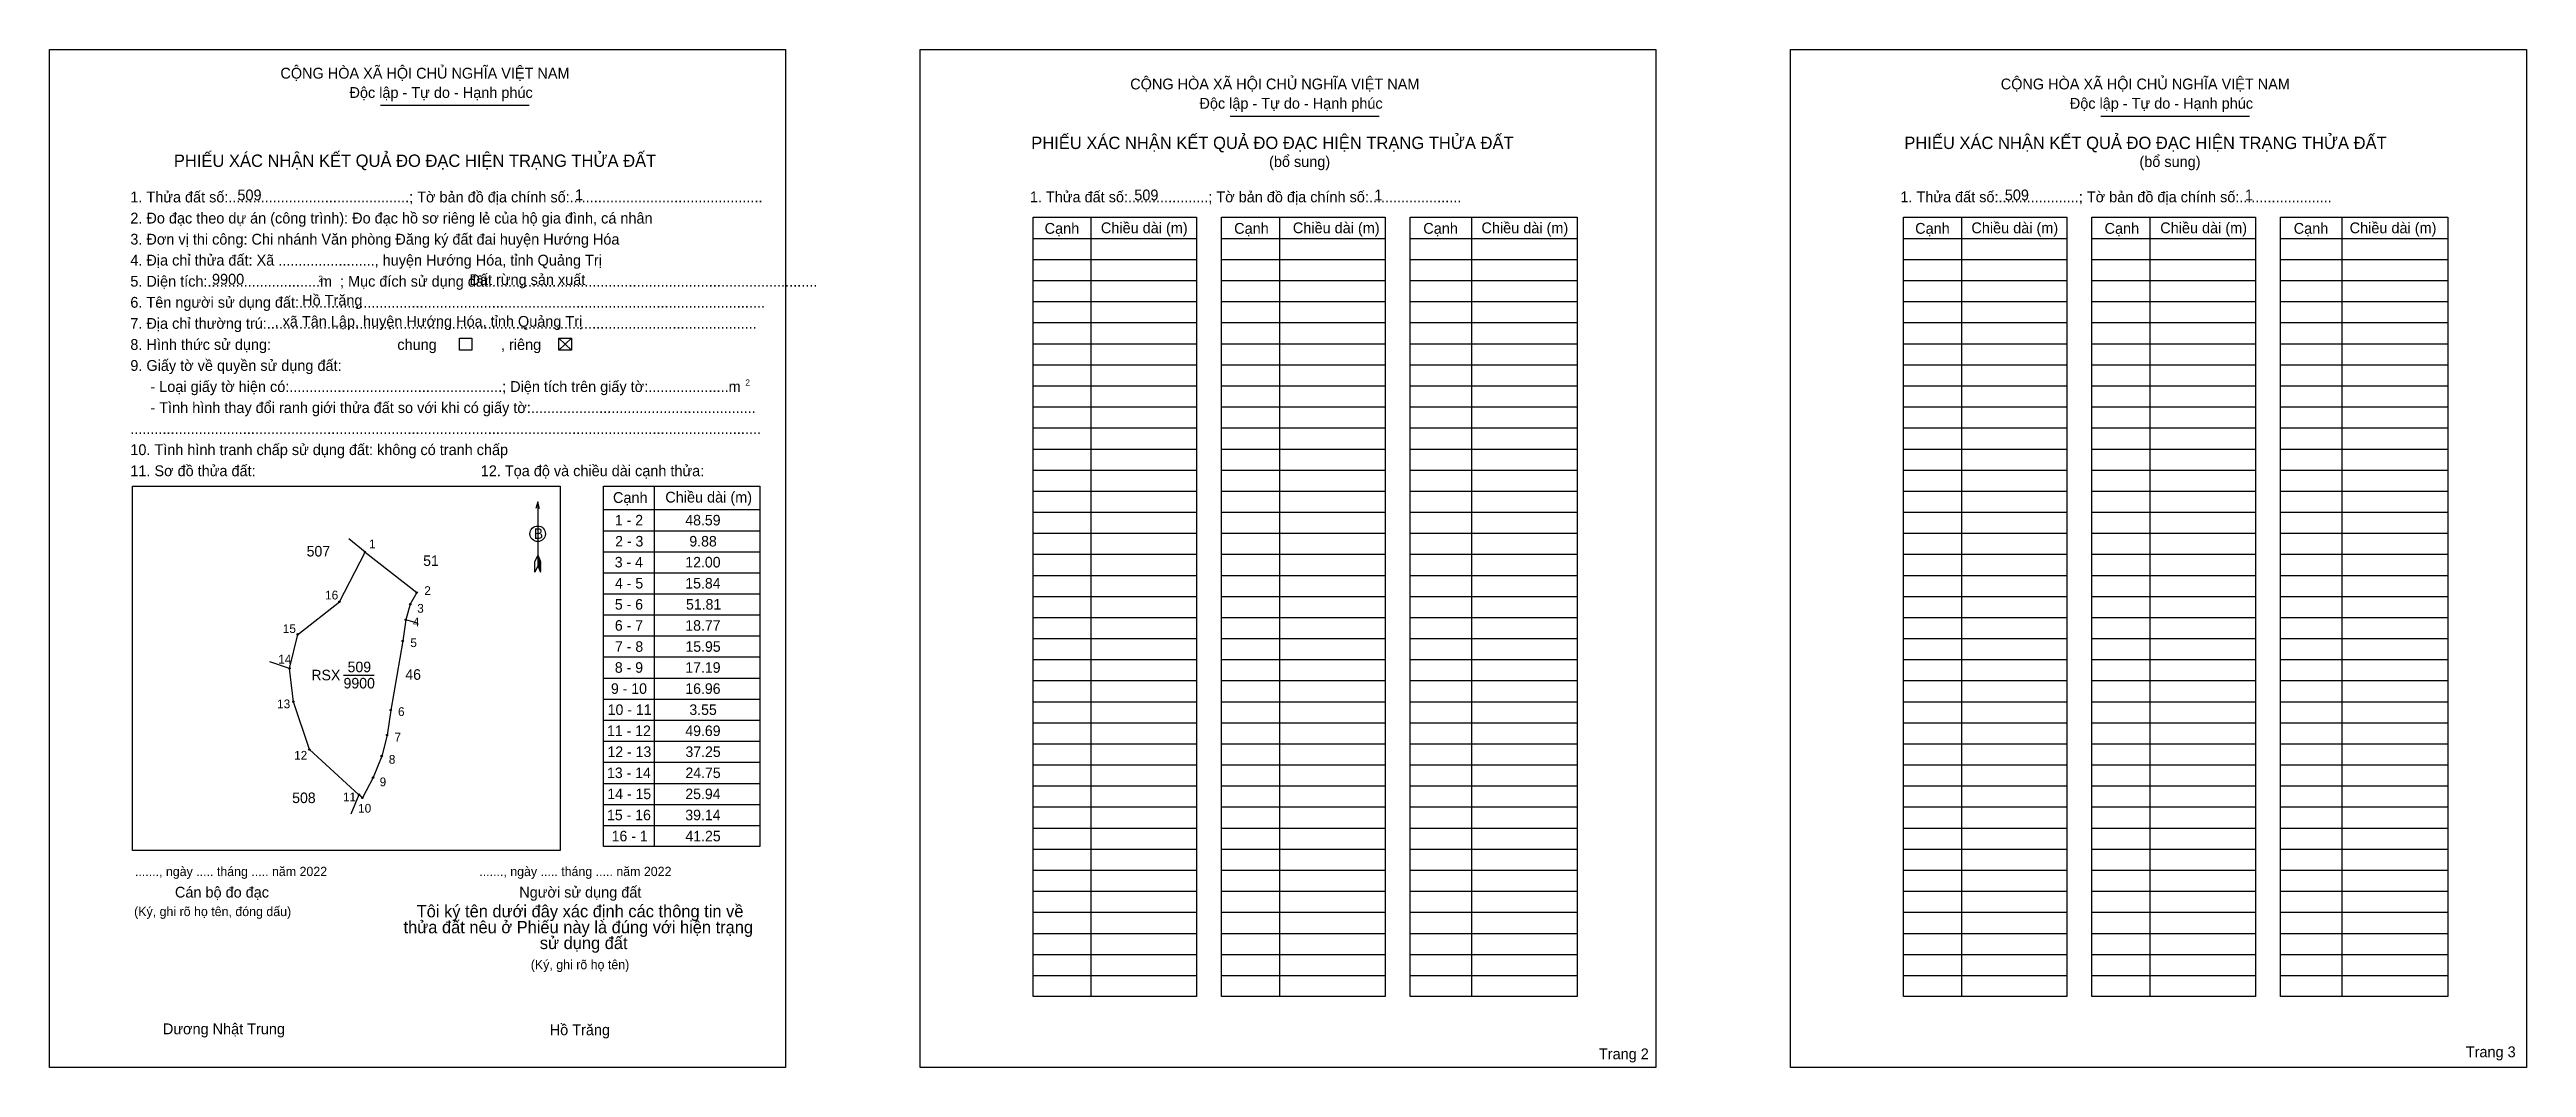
# Model space of a CAD drawing. Extents: x 543956 to 545788, y 1838299 to 1839051.
import ezdxf

# ---------------------------------------------------------------- set-up
doc = ezdxf.new("R2010")
doc.units = 0
for name, color, linetype in [('Level 1', 7, 'Continuous'), ('Level 10', 7, 'Continuous'), ('Level 11', 7, 'Continuous'), ('Level 13', 7, 'Continuous'), ('Level 2', 7, 'Continuous'), ('Level 25', 7, 'Continuous'), ('Level 27', 7, 'Continuous'), ('Level 36', 7, 'Continuous'), ('Level 48', 7, 'Continuous'), ('Level 50', 7, 'Continuous'), ('Level 52', 7, 'Continuous'), ('Level 55', 7, 'Continuous'), ('Level 6', 7, 'Continuous'), ('Level 9', 7, 'Continuous')]:
    doc.layers.add(name, color=color, linetype=linetype)

msp = doc.modelspace()

# ---------------------------------------------------------------- linework, layer by layer
at = {"layer": 'Level 1'}
for p, q in [((543955.7, 1839051.5), (543955.7, 1839051.5)), ((544599.6, 1839051.5), (544599.6, 1839051.5)), ((544200.5, 1839010.3), (544310.6, 1839010.3)), ((544829.1, 1839002.2), (544939.2, 1839002.2)), ((545473, 1839002.2), (545583.1, 1839002.2)), ((544726, 1838927.4), (544726, 1838351)), ((544865.5, 1838927.4), (544865.5, 1838351)), ((545007.5, 1838927.4), (545007.5, 1838351)), ((545369.9, 1838927.4), (545369.9, 1838351)), ((545509.4, 1838927.4), (545509.4, 1838351)), ((545651.4, 1838927.4), (545651.4, 1838351)), ((544683.2, 1838911.8), (544804.2, 1838911.8)), ((544822.6, 1838911.8), (544943.6, 1838911.8)), ((544962.1, 1838911.8), (545085.7, 1838911.8)), ((545327.1, 1838911.8), (545448, 1838911.8)), ((545466.5, 1838911.8), (545587.5, 1838911.8)), ((545606, 1838911.8), (545729.6, 1838911.8)), ((544683.2, 1838896.2), (544804.2, 1838896.2)), ((544822.6, 1838896.2), (544943.6, 1838896.2)), ((544962.1, 1838896.2), (545085.7, 1838896.2)), ((545327.1, 1838896.2), (545448, 1838896.2)), ((545466.5, 1838896.2), (545587.5, 1838896.2)), ((545606, 1838896.2), (545729.6, 1838896.2)), ((544683.2, 1838880.6), (544804.2, 1838880.6)), ((544822.6, 1838880.6), (544943.6, 1838880.6)), ((544962.1, 1838880.6), (545085.7, 1838880.6)), ((545327.1, 1838880.6), (545448, 1838880.6)), ((545466.5, 1838880.6), (545587.5, 1838880.6)), ((545606, 1838880.6), (545729.6, 1838880.6)), ((544683.2, 1838865.1), (544804.2, 1838865.1)), ((544683.2, 1838849.5), (544804.2, 1838849.5)), ((544822.6, 1838865.1), (544943.6, 1838865.1)), ((544822.6, 1838849.5), (544943.6, 1838849.5)), ((544962.1, 1838865.1), (545085.7, 1838865.1)), ((544962.1, 1838849.5), (545085.7, 1838849.5)), ((545327.1, 1838865.1), (545448, 1838865.1)), ((545327.1, 1838849.5), (545448, 1838849.5)), ((545466.5, 1838865.1), (545587.5, 1838865.1)), ((545466.5, 1838849.5), (545587.5, 1838849.5)), ((545606, 1838865.1), (545729.6, 1838865.1)), ((545606, 1838849.5), (545729.6, 1838849.5)), ((544332.4, 1838838), (544341.8, 1838829.2)), ((544332.4, 1838829.2), (544341.8, 1838838)), ((544683.2, 1838833.9), (544804.2, 1838833.9)), ((544822.6, 1838833.9), (544943.6, 1838833.9)), ((544962.1, 1838833.9), (545085.7, 1838833.9)), ((545327.1, 1838833.9), (545448, 1838833.9)), ((545466.5, 1838833.9), (545587.5, 1838833.9)), ((545606, 1838833.9), (545729.6, 1838833.9)), ((544683.2, 1838818.3), (544804.2, 1838818.3)), ((544822.6, 1838818.3), (544943.6, 1838818.3)), ((544962.1, 1838818.3), (545085.7, 1838818.3)), ((545327.1, 1838818.3), (545448, 1838818.3)), ((545466.5, 1838818.3), (545587.5, 1838818.3)), ((545606, 1838818.3), (545729.6, 1838818.3)), ((544683.2, 1838802.8), (544804.2, 1838802.8)), ((544822.6, 1838802.8), (544943.6, 1838802.8)), ((544962.1, 1838802.8), (545085.7, 1838802.8)), ((545327.1, 1838802.8), (545448, 1838802.8)), ((545466.5, 1838802.8), (545587.5, 1838802.8)), ((545606, 1838802.8), (545729.6, 1838802.8)), ((544683.2, 1838787.2), (544804.2, 1838787.2)), ((544822.6, 1838787.2), (544943.6, 1838787.2)), ((544962.1, 1838787.2), (545085.7, 1838787.2)), ((545327.1, 1838787.2), (545448, 1838787.2)), ((545466.5, 1838787.2), (545587.5, 1838787.2)), ((545606, 1838787.2), (545729.6, 1838787.2)), ((544683.2, 1838771.6), (544804.2, 1838771.6)), ((544822.6, 1838771.6), (544943.6, 1838771.6)), ((544962.1, 1838771.6), (545085.7, 1838771.6)), ((545327.1, 1838771.6), (545448, 1838771.6)), ((545466.5, 1838771.6), (545587.5, 1838771.6)), ((545606, 1838771.6), (545729.6, 1838771.6)), ((544683.2, 1838756), (544804.2, 1838756)), ((544683.2, 1838740.4), (544804.2, 1838740.4)), ((544822.6, 1838756), (544943.6, 1838756)), ((544822.6, 1838740.4), (544943.6, 1838740.4)), ((544962.1, 1838756), (545085.7, 1838756)), ((544962.1, 1838740.4), (545085.7, 1838740.4)), ((545327.1, 1838756), (545448, 1838756)), ((545327.1, 1838740.4), (545448, 1838740.4)), ((545466.5, 1838756), (545587.5, 1838756)), ((545466.5, 1838740.4), (545587.5, 1838740.4)), ((545606, 1838756), (545729.6, 1838756)), ((545606, 1838740.4), (545729.6, 1838740.4)), ((544017, 1838728.5), (544017, 1838728.5)), ((544402.9, 1838728.6), (544402.9, 1838461.9)), ((544683.2, 1838724.9), (544804.2, 1838724.9)), ((544822.6, 1838724.9), (544943.6, 1838724.9)), ((544962.1, 1838724.9), (545085.7, 1838724.9)), ((545327.1, 1838724.9), (545448, 1838724.9)), ((545466.5, 1838724.9), (545587.5, 1838724.9)), ((545606, 1838724.9), (545729.6, 1838724.9)), ((544316.8, 1838716.9), (544316.8, 1838669.7)), ((544365.5, 1838711.2), (544481, 1838711.2)), ((544683.2, 1838709.3), (544804.2, 1838709.3)), ((544822.6, 1838709.3), (544943.6, 1838709.3)), ((544962.1, 1838709.3), (545085.7, 1838709.3)), ((545327.1, 1838709.3), (545448, 1838709.3)), ((545466.5, 1838709.3), (545587.5, 1838709.3)), ((545606, 1838709.3), (545729.6, 1838709.3)), ((544365.5, 1838695.6), (544481, 1838695.6)), ((544683.2, 1838693.7), (544804.2, 1838693.7)), ((544822.6, 1838693.7), (544943.6, 1838693.7)), ((544962.1, 1838693.7), (545085.7, 1838693.7)), ((545327.1, 1838693.7), (545448, 1838693.7)), ((545466.5, 1838693.7), (545587.5, 1838693.7)), ((545606, 1838693.7), (545729.6, 1838693.7)), ((544314.7, 1838664.9), (544314.8, 1838672.7)), ((544316.8, 1838669.7), (544314.7, 1838664.9)), ((544316.8, 1838677.5), (544314.8, 1838672.7)), ((544316.8, 1838677.5), (544318.8, 1838672.7)), ((544316.8, 1838676.9), (544318.8, 1838672)), ((544316.8, 1838676.2), (544318.8, 1838671.4)), ((544316.8, 1838675.5), (544318.8, 1838670.7)), ((544316.8, 1838674.8), (544318.8, 1838670)), ((544316.8, 1838674.1), (544318.8, 1838669.3)), ((544316.8, 1838673.5), (544318.8, 1838668.6)), ((544316.8, 1838672.8), (544318.9, 1838667.9)), ((544316.8, 1838672.1), (544318.9, 1838667.1)), ((544316.8, 1838671.4), (544318.9, 1838666.4)), ((544316.8, 1838670.8), (544318.9, 1838665.8)), ((544316.8, 1838669.7), (544318.9, 1838664.9)), ((544318.9, 1838664.9), (544318.8, 1838672.7)), ((544365.5, 1838680), (544481, 1838680)), ((544683.2, 1838678.1), (544804.2, 1838678.1)), ((544822.6, 1838678.1), (544943.6, 1838678.1)), ((544962.1, 1838678.1), (545085.7, 1838678.1)), ((545327.1, 1838678.1), (545448, 1838678.1)), ((545466.5, 1838678.1), (545587.5, 1838678.1)), ((545606, 1838678.1), (545729.6, 1838678.1)), ((544365.5, 1838664.5), (544481, 1838664.5)), ((544365.5, 1838648.9), (544481, 1838648.9)), ((544683.2, 1838662.5), (544804.2, 1838662.5)), ((544822.6, 1838662.5), (544943.6, 1838662.5)), ((544962.1, 1838662.5), (545085.7, 1838662.5)), ((545327.1, 1838662.5), (545448, 1838662.5)), ((545466.5, 1838662.5), (545587.5, 1838662.5)), ((545606, 1838662.5), (545729.6, 1838662.5)), ((544365.5, 1838633.3), (544481, 1838633.3)), ((544683.2, 1838647), (544804.2, 1838647)), ((544683.2, 1838631.4), (544804.2, 1838631.4)), ((544822.6, 1838647), (544943.6, 1838647)), ((544822.6, 1838631.4), (544943.6, 1838631.4)), ((544962.1, 1838647), (545085.7, 1838647)), ((544962.1, 1838631.4), (545085.7, 1838631.4)), ((545327.1, 1838647), (545448, 1838647)), ((545327.1, 1838631.4), (545448, 1838631.4)), ((545466.5, 1838647), (545587.5, 1838647)), ((545466.5, 1838631.4), (545587.5, 1838631.4)), ((545606, 1838647), (545729.6, 1838647)), ((545606, 1838631.4), (545729.6, 1838631.4)), ((544365.5, 1838617.7), (544481, 1838617.7)), ((544683.2, 1838615.8), (544804.2, 1838615.8)), ((544822.6, 1838615.8), (544943.6, 1838615.8)), ((544962.1, 1838615.8), (545085.7, 1838615.8)), ((545327.1, 1838615.8), (545448, 1838615.8)), ((545466.5, 1838615.8), (545587.5, 1838615.8)), ((545606, 1838615.8), (545729.6, 1838615.8)), ((544365.5, 1838602.2), (544481, 1838602.2)), ((544683.2, 1838600.2), (544804.2, 1838600.2)), ((544822.6, 1838600.2), (544943.6, 1838600.2)), ((544962.1, 1838600.2), (545085.7, 1838600.2)), ((545327.1, 1838600.2), (545448, 1838600.2)), ((545466.5, 1838600.2), (545587.5, 1838600.2)), ((545606, 1838600.2), (545729.6, 1838600.2)), ((544365.5, 1838586.6), (544481, 1838586.6)), ((544683.2, 1838584.7), (544804.2, 1838584.7)), ((544822.6, 1838584.7), (544943.6, 1838584.7)), ((544962.1, 1838584.7), (545085.7, 1838584.7)), ((545327.1, 1838584.7), (545448, 1838584.7)), ((545466.5, 1838584.7), (545587.5, 1838584.7)), ((545606, 1838584.7), (545729.6, 1838584.7)), ((544365.5, 1838571), (544481, 1838571)), ((544365.5, 1838555.4), (544481, 1838555.4)), ((544683.2, 1838569.1), (544804.2, 1838569.1)), ((544822.6, 1838569.1), (544943.6, 1838569.1)), ((544962.1, 1838569.1), (545085.7, 1838569.1)), ((545327.1, 1838569.1), (545448, 1838569.1)), ((545466.5, 1838569.1), (545587.5, 1838569.1)), ((545606, 1838569.1), (545729.6, 1838569.1)), ((544365.5, 1838539.8), (544481, 1838539.8)), ((544683.2, 1838553.5), (544804.2, 1838553.5)), ((544683.2, 1838537.9), (544804.2, 1838537.9)), ((544822.6, 1838553.5), (544943.6, 1838553.5)), ((544822.6, 1838537.9), (544943.6, 1838537.9)), ((544962.1, 1838553.5), (545085.7, 1838553.5)), ((544962.1, 1838537.9), (545085.7, 1838537.9)), ((545327.1, 1838553.5), (545448, 1838553.5)), ((545327.1, 1838537.9), (545448, 1838537.9)), ((545466.5, 1838553.5), (545587.5, 1838553.5)), ((545466.5, 1838537.9), (545587.5, 1838537.9)), ((545606, 1838553.5), (545729.6, 1838553.5)), ((545606, 1838537.9), (545729.6, 1838537.9)), ((544365.5, 1838524.3), (544481, 1838524.3)), ((544683.2, 1838522.3), (544804.2, 1838522.3)), ((544822.6, 1838522.3), (544943.6, 1838522.3)), ((544962.1, 1838522.3), (545085.7, 1838522.3)), ((545327.1, 1838522.3), (545448, 1838522.3)), ((545466.5, 1838522.3), (545587.5, 1838522.3)), ((545606, 1838522.3), (545729.6, 1838522.3)), ((544365.5, 1838508.7), (544481, 1838508.7)), ((544683.2, 1838506.8), (544804.2, 1838506.8)), ((544822.6, 1838506.8), (544943.6, 1838506.8)), ((544962.1, 1838506.8), (545085.7, 1838506.8)), ((545327.1, 1838506.8), (545448, 1838506.8)), ((545466.5, 1838506.8), (545587.5, 1838506.8)), ((545606, 1838506.8), (545729.6, 1838506.8)), ((544365.5, 1838493.1), (544481, 1838493.1)), ((544683.2, 1838491.2), (544804.2, 1838491.2)), ((544822.6, 1838491.2), (544943.6, 1838491.2)), ((544962.1, 1838491.2), (545085.7, 1838491.2)), ((545327.1, 1838491.2), (545448, 1838491.2)), ((545466.5, 1838491.2), (545587.5, 1838491.2)), ((545606, 1838491.2), (545729.6, 1838491.2)), ((544365.5, 1838477.5), (544481, 1838477.5)), ((544683.2, 1838475.6), (544804.2, 1838475.6)), ((544822.6, 1838475.6), (544943.6, 1838475.6)), ((544962.1, 1838475.6), (545085.7, 1838475.6)), ((545327.1, 1838475.6), (545448, 1838475.6)), ((545466.5, 1838475.6), (545587.5, 1838475.6)), ((545606, 1838475.6), (545729.6, 1838475.6)), ((544333.5, 1838459), (544333.5, 1838459)), ((544683.2, 1838460), (544804.2, 1838460)), ((544822.6, 1838460), (544943.6, 1838460)), ((544962.1, 1838460), (545085.7, 1838460)), ((545327.1, 1838460), (545448, 1838460)), ((545466.5, 1838460), (545587.5, 1838460)), ((545606, 1838460), (545729.6, 1838460)), ((544683.2, 1838444.5), (544804.2, 1838444.5)), ((544683.2, 1838428.9), (544804.2, 1838428.9)), ((544822.6, 1838444.5), (544943.6, 1838444.5)), ((544822.6, 1838428.9), (544943.6, 1838428.9)), ((544962.1, 1838444.5), (545085.7, 1838444.5)), ((544962.1, 1838428.9), (545085.7, 1838428.9)), ((545327.1, 1838444.5), (545448, 1838444.5)), ((545327.1, 1838428.9), (545448, 1838428.9)), ((545466.5, 1838444.5), (545587.5, 1838444.5)), ((545466.5, 1838428.9), (545587.5, 1838428.9)), ((545606, 1838444.5), (545729.6, 1838444.5)), ((545606, 1838428.9), (545729.6, 1838428.9)), ((544683.2, 1838413.3), (544804.2, 1838413.3)), ((544822.6, 1838413.3), (544943.6, 1838413.3)), ((544962.1, 1838413.3), (545085.7, 1838413.3)), ((545327.1, 1838413.3), (545448, 1838413.3)), ((545466.5, 1838413.3), (545587.5, 1838413.3)), ((545606, 1838413.3), (545729.6, 1838413.3)), ((544683.2, 1838397.7), (544804.2, 1838397.7)), ((544822.6, 1838397.7), (544943.6, 1838397.7)), ((544962.1, 1838397.7), (545085.7, 1838397.7)), ((545327.1, 1838397.7), (545448, 1838397.7)), ((545466.5, 1838397.7), (545587.5, 1838397.7)), ((545606, 1838397.7), (545729.6, 1838397.7)), ((544683.2, 1838382.1), (544804.2, 1838382.1)), ((544822.6, 1838382.1), (544943.6, 1838382.1)), ((544962.1, 1838382.1), (545085.7, 1838382.1)), ((545327.1, 1838382.1), (545448, 1838382.1)), ((545466.5, 1838382.1), (545587.5, 1838382.1)), ((545606, 1838382.1), (545729.6, 1838382.1)), ((544683.2, 1838366.6), (544804.2, 1838366.6)), ((544822.6, 1838366.6), (544943.6, 1838366.6)), ((544962.1, 1838366.6), (545085.7, 1838366.6)), ((545327.1, 1838366.6), (545448, 1838366.6)), ((545466.5, 1838366.6), (545587.5, 1838366.6)), ((545606, 1838366.6), (545729.6, 1838366.6)), ((544500.1, 1838298.5), (544500.1, 1838298.5)), ((545144, 1838298.5), (545144, 1838298.5))]:
    msp.add_line(p, q, dxfattribs=at)
for points in [[(544683.2, 1838927.4), (544804.2, 1838927.4), (544804.2, 1838351), (544683.2, 1838351)], [(544822.6, 1838927.4), (544943.6, 1838927.4), (544943.6, 1838351), (544822.6, 1838351)], [(544962.1, 1838927.4), (545085.7, 1838927.4), (545085.7, 1838351), (544962.1, 1838351)], [(545327.1, 1838927.4), (545448, 1838927.4), (545448, 1838351), (545327.1, 1838351)], [(545466.5, 1838927.4), (545587.5, 1838927.4), (545587.5, 1838351), (545466.5, 1838351)], [(545606, 1838927.4), (545729.6, 1838927.4), (545729.6, 1838351), (545606, 1838351)], [(544017, 1838728.5), (544333.5, 1838728.5), (544333.5, 1838459), (544017, 1838459)], [(544365.5, 1838728.6), (544481, 1838728.6), (544481, 1838461.9), (544365.5, 1838461.9)]]:
    msp.add_lwpolyline(points, close=True, dxfattribs=at)
msp.add_lwpolyline([(544318.2, 1838711.9), (544316.8, 1838716.9), (544315.5, 1838711.9)], dxfattribs=at)
msp.add_circle((544316.8, 1838693.3), 5.75, dxfattribs=at)
at = {"layer": 'Level 10'}
msp.add_lwpolyline([(544170.2, 1838643), (544189.1, 1838679.7), (544227.4, 1838649.8), (544222.5, 1838641.2), (544219.2, 1838629.7), (544217, 1838614), (544208.1, 1838562.9), (544205.4, 1838544.4), (544201.4, 1838528.9), (544195.1, 1838512.9), (544187.2, 1838497.9), (544184.6, 1838500.3), (544147.9, 1838533.7), (544136.1, 1838569.1), (544133.3, 1838593.7), (544139.3, 1838618.9)], close=True, dxfattribs=at)
at = {"layer": 'Level 11'}
for centre in [(544189.1, 1838679.7), (544227.4, 1838649.8), (544170.2, 1838643), (544170.2, 1838643), (544219.2, 1838629.7), (544222.5, 1838641.2), (544139.3, 1838618.9), (544217, 1838614), (544133.3, 1838593.7), (544136.1, 1838569.1), (544208.1, 1838562.9), (544205.4, 1838544.4), (544147.9, 1838533.7), (544201.4, 1838528.9), (544184.6, 1838500.3), (544195.1, 1838512.9), (544187.2, 1838497.9)]:
    msp.add_circle(centre, 0.519, dxfattribs=at)
at = {"layer": 'Level 2'}
for points in [[(543955.7, 1839051.5), (544500.1, 1839051.5), (544500.1, 1838298.5), (543955.7, 1838298.5)], [(544599.6, 1839051.5), (545144, 1839051.5), (545144, 1838298.5), (544599.6, 1838298.5)], [(545243.5, 1839051.5), (545787.9, 1839051.5), (545787.9, 1838298.5), (545243.5, 1838298.5)]]:
    msp.add_lwpolyline(points, close=True, dxfattribs=at)
at = {"layer": 'Level 25'}
for p, q in [((544147.9, 1838533.7), (544184.6, 1838500.3)), ((544195.1, 1838512.9), (544187.2, 1838497.9))]:
    msp.add_line(p, q, dxfattribs=at)
at = {"layer": 'Level 27'}
for p, q in [((544189.1, 1838679.7), (544177, 1838689.5)), ((544133.3, 1838593.7), (544118.6, 1838598.7)), ((544184.6, 1838500.3), (544178.5, 1838485.9))]:
    msp.add_line(p, q, dxfattribs=at)
at = {"layer": 'Level 50'}
for points in [[(544258.9, 1838838), (544268.2, 1838838), (544268.2, 1838829.2), (544258.9, 1838829.2)], [(544332.4, 1838838), (544341.8, 1838838), (544341.8, 1838829.2), (544332.4, 1838829.2)]]:
    msp.add_lwpolyline(points, close=True, dxfattribs=at)
at = {"layer": 'Level 9'}
for p, q in [((544227.9, 1838627.2), (544219.2, 1838629.7)), ((544173.2, 1838588.8), (544195.9, 1838588.8))]:
    msp.add_line(p, q, dxfattribs=at)

# ---------------------------------------------------------------- texts
at = {"layer": 'Level 1'}
for s, height, p in [('CỘNG HÒA XÃ HỘI CHỦ NGHĨA VIỆT NAM', 7.996, (544126.5, 1839030)), ('CỘNG HÒA XÃ HỘI CHỦ NGHĨA VIỆT NAM', 7.996, (544755.1, 1839022)), ('CỘNG HÒA XÃ HỘI CHỦ NGHĨA VIỆT NAM', 7.996, (545399, 1839022)), ('Độc lập - Tự do - Hạnh phúc', 7.996, (544177.6, 1839015.7)), ('Độc lập - Tự do - Hạnh phúc', 7.996, (544806.3, 1839007.7)), ('Độc lập - Tự do - Hạnh phúc', 7.996, (545450.1, 1839007.7)), ('PHIẾU XÁC NHẬN KẾT QUẢ ĐO ĐẠC HIỆN TRẠNG THỬA ĐẤT', 9.14, (544681.9, 1838977.9)), ('PHIẾU XÁC NHẬN KẾT QUẢ ĐO ĐẠC HIỆN TRẠNG THỬA ĐẤT', 9.14, (545327.7, 1838977.9)), ('PHIẾU XÁC NHẬN KẾT QUẢ ĐO ĐẠC HIỆN TRẠNG THỬA ĐẤT', 9.14, (544047.7, 1838964.7)), ('(bổ sung)', 8, (544857.8, 1838964.6)), ('(bổ sung)', 8, (545501.6, 1838964.6)), ('1. Thửa đất số:.............................................; Tờ bản đồ địa chính số:................................................', 7.9964, (544015.5, 1838938.4)), ('1. Thửa đất số:....................; Tờ bản đồ địa chính số:.......................', 7.996, (544680.9, 1838938.5)), ('1. Thửa đất số:....................; Tờ bản đồ địa chính số:.......................', 7.996, (545324.8, 1838938.5)), ('2. Đo đạc theo dự án (công trình): Đo đạc hồ sơ riêng lẻ của hộ gia đình, cá nhân', 7.996, (544015.5, 1838922.8)), ('Cạnh', 8, (544691.8, 1838915.2)), ('Chiều dài (m)', 7.996, (544733.4, 1838915.6)), ('Cạnh', 8, (544832, 1838915.2)), ('Chiều dài (m)', 7.996, (544875.4, 1838915.6)), ('Cạnh', 8, (544971.9, 1838915.2)), ('Chiều dài (m)', 7.996, (545014.9, 1838915.6)), ('Cạnh', 8, (545335.7, 1838915.2)), ('Chiều dài (m)', 7.996, (545377.3, 1838915.6)), ('Cạnh', 8, (545475.8, 1838915.2)), ('Chiều dài (m)', 7.996, (545517, 1838915.6)), ('Cạnh', 8, (545615.7, 1838915.2)), ('Chiều dài (m)', 7.996, (545657.1, 1838915.6)), ('3. Đơn vị thi công: Chi nhánh Văn phòng Đăng ký đất đai huyện Hướng Hóa', 7.996, (544015.5, 1838907.2)), ('4. Địa chỉ thửa đất: Xã ........................, huyện Hướng Hóa, tỉnh Quảng Trị', 7.996, (544015.5, 1838891.7)), ('5. Diện tích:............................m  ; Mục đích sử dụng đất:.................................................................................', 7.9964, (544015.5, 1838876.1)), ('6. Tên người sử dụng đất:....................................................................................................................', 7.9964, (544015.5, 1838860.5)), ('2', 4.57, (544154.6, 1838879.7)), ('7. Địa chỉ thường trú:..........................................................................................................................', 7.9964, (544015.5, 1838844.9)), ('chung                , riêng', 7.996, (544213, 1838829.3)), ('9. Giấy tờ về quyền sử dụng đất:', 7.996, (544015.5, 1838813.8)), ('     - Loại giấy tờ hiện có:.....................................................; Diện tích trên giấy tờ:....................m', 7.9964, (544015.5, 1838798.2)), ('2', 4.57, (544470.4, 1838802.9)), ('     - Tình hình thay đổi ranh giới thửa đất so với khi có giấy tờ:........................................................', 7.9964, (544015.5, 1838782.6)), ('10. Tình hình tranh chấp sử dụng đất: không có tranh chấp', 7.996, (544015.5, 1838751.5)), ('.............................................................................................................................................................', 7.9964, (544015.5, 1838767)), ('11. Sơ đồ thửa đất:', 7.996, (544015.5, 1838735.9)), ('12. Tọa độ và chiều dài cạnh thửa:', 7.996, (544274.7, 1838735.9)), ('Cạnh', 8, (544372.5, 1838716.1)), ('Chiều dài (m)', 7.996, (544411.2, 1838716.4)), ('B', 7.79, (544313.9, 1838689.5)), ('......., ngày ..... tháng ..... năm 2022', 6.854, (544018.9, 1838440.1)), ('......., ngày ..... tháng ..... năm 2022', 6.854, (544273.6, 1838440.1)), ('Cán bộ đo đạc', 7.996, (544048.5, 1838424.2)), ('Người sử dụng đất', 7.996, (544303.2, 1838424.2)), ('(Ký, ghi rõ họ tên, đóng dấu)', 6.854, (544018.3, 1838410.5)), ('Tôi ký tên dưới đây xác định các thông tin về', 9.087, (544227.3, 1838409.6)), ('thửa đất nêu ở Phiếu này là đúng với hiện trạng', 9.087, (544217.6, 1838397.8)), ('sử dụng đất', 9.087, (544318.4, 1838386.1)), ('(Ký, ghi rõ họ tên)', 6.854, (544311.7, 1838371.2)), ('Dương Nhật Trung', 7.996, (544039.6, 1838323.1)), ('Trang 2', 8, (545101.8, 1838304.6)), ('Trang 3', 8, (545743, 1838306.1))]:
    msp.add_text(s, height=height, dxfattribs=at).set_placement(p)
at = {"layer": 'Level 13'}
for s, p in [('RSX', (544149.4, 1838584.9)), ('509', (544176.2, 1838590.9)), ('9900', (544173.2, 1838578.9))]:
    msp.add_text(s, height=7.79, dxfattribs=at).set_placement(p)
at = {"layer": 'Level 36'}
for s, p in [('507', (544145.9, 1838676.5)), ('51', (544232.1, 1838669.5)), ('46', (544218.9, 1838585.3)), ('508', (544135.2, 1838494.1))]:
    msp.add_text(s, height=7.79, dxfattribs=at).set_placement(p)
at = {"layer": 'Level 48'}
msp.add_text('8. Hình thức sử dụng:', height=7.997, dxfattribs=at).set_placement((544015.5, 1838829.3))
at = {"layer": 'Level 52'}
for s, p in [('1 - 2', (544373.9, 1838699.5)), ('48.59', (544426, 1838699.5)), ('2 - 3', (544374.1, 1838683.9)), ('9.88', (544429, 1838683.9)), ('3 - 4', (544373.8, 1838668.4)), ('12.00', (544426, 1838668.4)), ('4 - 5', (544374, 1838652.8)), ('15.84', (544426, 1838652.8)), ('5 - 6', (544373.9, 1838637.2)), ('6 - 7', (544373.9, 1838621.6)), ('18.77', (544426, 1838621.6)), ('51.81', (544426.5, 1838637.2)), ('7 - 8', (544374, 1838606)), ('15.95', (544426.1, 1838606)), ('8 - 9', (544373.9, 1838590.5)), ('17.19', (544426, 1838590.5)), ('9 - 10', (544371, 1838574.9)), ('16.96', (544426, 1838574.9)), ('10 - 11', (544368.6, 1838559.3)), ('3.55', (544429, 1838559.3)), ('11 - 12', (544368.1, 1838543.7)), ('49.69', (544426, 1838543.7)), ('13 - 14', (544368.1, 1838512.6)), ('12 - 13', (544368.4, 1838528.2)), ('37.25', (544426.1, 1838528.2)), ('24.75', (544426.1, 1838512.6)), ('14 - 15', (544368.3, 1838497)), ('25.94', (544426, 1838497)), ('15 - 16', (544368.1, 1838481.4)), ('39.14', (544426, 1838481.4)), ('16 - 1', (544371.5, 1838465.8)), ('41.25', (544426.1, 1838465.8))]:
    msp.add_text(s, height=7.79, dxfattribs=at).set_placement(p)
at = {"layer": 'Level 55'}
for s, p in [('1', (544189, 1838679.7)), ('2', (544227.3, 1838649.8)), ('16', (544170, 1838643)), ('4', (544219.1, 1838629.7)), ('3', (544222.4, 1838641.2)), ('15', (544139.2, 1838618.9)), ('5', (544216.9, 1838614)), ('14', (544133.1, 1838593.7)), ('13', (544136, 1838569.1)), ('6', (544208, 1838562.9)), ('7', (544205.4, 1838544.4)), ('12', (544147.7, 1838533.7)), ('8', (544201.3, 1838528.9)), ('11', (544184.4, 1838500.3)), ('9', (544195, 1838512.9)), ('10', (544187, 1838497.9))]:
    msp.add_text(s, height=0.26, dxfattribs=at).set_placement(p)
at = {"layer": 'Level 6'}
for s, height, p in [('509', 8, (544094.7, 1838939.9)), ('1', 8, (544344.4, 1838940)), ('509', 8, (544758.1, 1838939.9)), ('1', 8, (544935.7, 1838939.9)), ('509', 8, (545402, 1838939.9)), ('1', 8, (545579.6, 1838939.9)), ('9900', 8, (544075.9, 1838877.6)), ('Đất rừng sản xuất', 7.997, (544266.4, 1838877.3)), ('Hồ Trăng', 8, (544142.6, 1838862)), (', xã Tân Lập, huyện Hướng Hóa, tỉnh Quảng Trị', 7.997, (544122.2, 1838846.4)), ('Hồ Trăng', 8, (544325.7, 1838322.4))]:
    msp.add_text(s, height=height, dxfattribs=at).set_placement(p)
at = {"layer": 'Level 9'}
for s, p in [('1', (544192.1, 1838682.5)), ('16', (544159.6, 1838644.7)), ('2', (544232.9, 1838648)), ('4', (544224.5, 1838624.8)), ('3', (544227.7, 1838634.9)), ('15', (544128.3, 1838619.9)), ('5', (544222.6, 1838609.5)), ('14', (544124.9, 1838597.3)), ('13', (544124.1, 1838564.2)), ('6', (544213.5, 1838558.5)), ('7', (544210.9, 1838539.6)), ('12', (544136.7, 1838526.2)), ('8', (544206.7, 1838523.2)), ('11', (544172.8, 1838495.4)), ('9', (544199.9, 1838506.5)), ('10', (544184, 1838487))]:
    msp.add_text(s, height=6.49, dxfattribs=at).set_placement(p)

doc.saveas('drawing.dxf')
